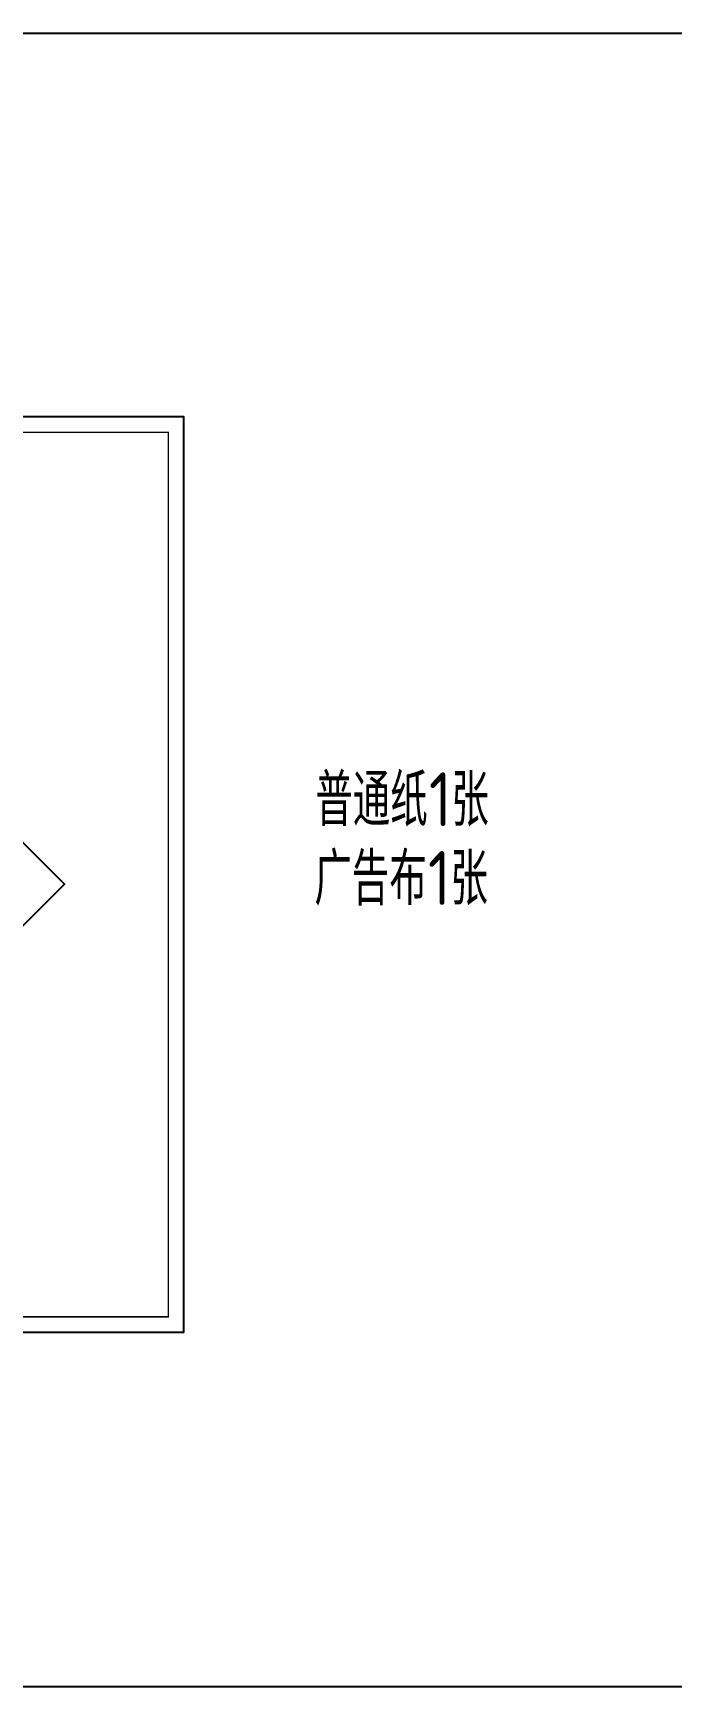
# Model space of a CAD drawing. Header units: millimetres. Extents: x 38046 to 69892, y 8139 to 15731.
# Drawn here: x 44320 to 44734, y 14658 to 15731 of the extents above; entities that cross this region are included whole.
import ezdxf

# ---------------------------------------------------------------- set-up
doc = ezdxf.new("R2010")
doc.units = ezdxf.units.MM
doc.header["$LTSCALE"] = 1000
doc.header["$MEASUREMENT"] = 0
for name, color, linetype in [('PUB_TEXT', 3, 'Continuous'), ('PUB_TITLE', 4, 'Continuous'), ('图层1', 1, 'Continuous'), ('图层3', 253, 'Continuous')]:
    doc.layers.add(name, color=color, linetype=linetype)
doc.styles.get("Standard").update_dxf_attribs({"font": 'gbenor.shx', "bigfont": 'gbcbig.shx'})

msp = doc.modelspace()

# ---------------------------------------------------------------- linework, layer by layer
at = {"layer": 'PUB_TITLE'}
msp.add_lwpolyline([(43576.5, 14887.6), (44417.5, 14887.6), (44417.5, 15481.6), (43576.5, 15481.6)], close=True, dxfattribs=at)
at = {"layer": 'PUB_TITLE', "const_width": 1}
msp.add_lwpolyline([(43601.5, 14897.6), (44407.5, 14897.6), (44407.5, 15471.6), (43601.5, 15471.6)], close=True, dxfattribs=at)
at = {"layer": '图层1'}
msp.add_lwpolyline([(44297.5, 15178.3), (44078.3, 15397.5), (44099.5, 15418.7), (44340, 15178.3), (44099.5, 14937.9), (44078.3, 14959.1), (44297.5, 15178.3)], dxfattribs=at)
at = {"layer": '图层3', "color": 1}
msp.add_lwpolyline([(39698.9, 15730.7), (45165.7, 15730.7), (45165.7, 14657.5), (39698.9, 14657.5)], close=True, dxfattribs=at)

# ---------------------------------------------------------------- texts
at = {"layer": 'PUB_TEXT'}
for s, height, p in [('普通纸', 33.76, (44502.9, 15216)), ('1', 35, (44576.6, 15216)), ('张', 33.8, (44591.2, 15216)), ('广告布', 33.76, (44502.3, 15164.9)), ('1', 35, (44576, 15164.9)), ('张', 33.8, (44590.6, 15164.9))]:
    msp.add_text(s, height=height, dxfattribs=at).set_placement(p)

doc.saveas('drawing.dxf')
